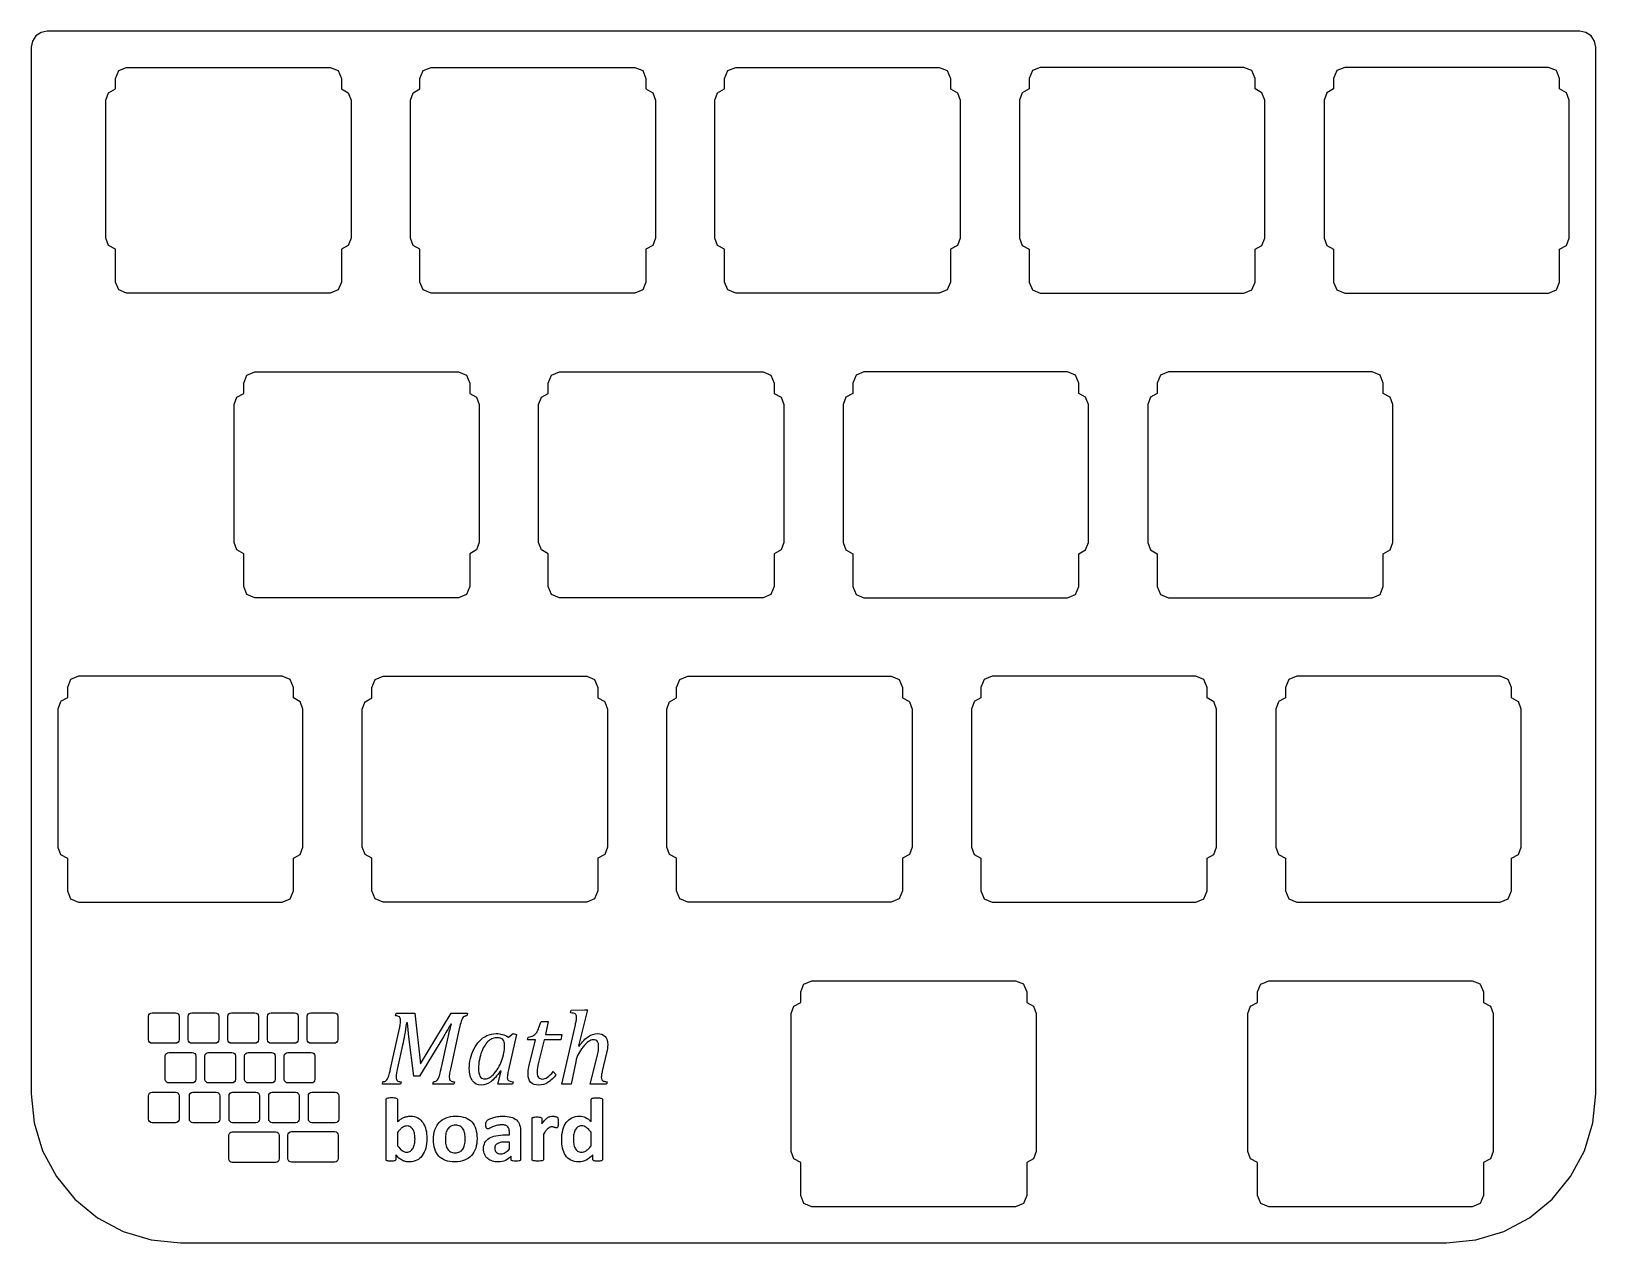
# Model space of a CAD drawing. Extents: x 0 to 97.3, y 221.6 to 297.
import ezdxf

# ---------------------------------------------------------------- set-up
doc = ezdxf.new("R2010")
doc.units = 0
doc.layers.get('0').update_dxf_attribs({"linetype": 'CONTINUOUS'})

msp = doc.modelspace()

# ---------------------------------------------------------------- linework, layer by layer
at = {"color": 7}
for points in [[(96.72024, 296.924089), (96.338674, 296.999925), (0.997284, 296.999925), (0.615628, 296.924089), (0.292101, 296.708009), (0.075915, 296.383888), (0, 296.002631), (0, 230.878316), (0.179853, 229.063449)], [(97.04405, 296.708009), (96.720348, 296.924089)], [(97.336177, 296.002631), (97.26013, 296.383888), (97.04405, 296.70697)], [(97.335549, 230.878316), (97.336079, 296.002631)], [(4.807787, 293.174887), (5.235782, 293.409668), (5.235782, 294.057908), (5.440248, 294.551361), (5.933897, 294.756014), (18.599527, 294.756014), (19.093188, 294.551361)], [(19.093084, 294.551361), (19.297529, 294.057908)], [(19.297633, 294.057908), (19.297633, 293.409668), (19.725638, 293.175927)], [(24.184268, 293.409668), (24.184268, 294.057908), (24.388817, 294.551361), (24.882477, 294.756014), (37.548106, 294.756014), (38.041766, 294.551361), (38.246005, 294.057908), (38.246005, 293.409668), (38.674008, 293.175927)], [(42.704842, 293.174887), (43.132848, 293.409668), (43.132848, 294.057908), (43.337397, 294.551361)], [(43.337294, 294.551361), (43.830744, 294.756014), (56.496374, 294.756014), (56.990139, 294.551361)], [(56.990034, 294.551361), (57.194586, 294.057908), (57.194586, 293.409668), (57.622589, 293.175927)], [(75.938614, 294.551361), (75.444954, 294.756014), (62.779324, 294.756014), (62.285874, 294.551361), (62.081428, 294.057908), (62.081428, 293.409668), (61.653422, 293.175927)], [(76.571169, 293.174887), (76.143166, 293.409668), (76.143166, 294.057908), (75.93872, 294.551361)], [(81.029905, 294.057908), (81.029905, 293.409668), (80.601899, 293.175927)], [(95.092262, 293.409668), (95.092262, 294.057908), (94.887715, 294.551361), (94.394053, 294.756014), (81.727905, 294.756014), (81.234454, 294.551361), (81.030008, 294.057908)], [(19.725534, 283.670471), (19.297633, 283.43673), (19.297633, 281.392279), (19.093084, 280.898826), (18.599527, 280.694173), (5.933897, 280.694173), (5.440258, 280.898826), (5.235782, 281.392279), (5.235782, 283.43673), (4.807787, 283.670471), (4.637406, 284.127564), (4.637406, 292.718834), (4.807787, 293.175927)], [(19.725534, 293.174887), (19.896009, 292.718834), (19.896009, 292.718834)], [(23.585788, 284.127564), (23.585788, 292.718834), (23.756263, 293.175927)], [(23.756367, 293.174887), (24.184371, 293.409668)], [(38.674008, 293.174887), (38.844485, 292.718834), (38.844485, 292.718834)], [(42.534368, 284.127564), (42.534368, 292.718834), (42.704842, 293.175927)], [(57.622589, 293.174887), (57.792962, 292.718834)], [(61.653422, 293.174887), (61.482948, 292.718834), (61.482948, 284.127564)], [(75.938614, 280.898826), (76.143166, 281.392279), (76.143166, 283.43673), (76.571169, 283.670471), (76.741542, 284.127564), (76.741542, 292.718834), (76.571066, 293.175927)], [(80.602002, 293.174887), (80.431529, 292.718834), (80.431529, 284.127564)], [(95.520164, 293.174887), (95.092159, 293.409668)], [(95.520164, 283.670471), (95.690432, 284.127564), (95.690432, 292.718834), (95.520268, 293.175927)], [(19.896009, 292.718834), (19.896009, 284.127564), (19.725638, 283.670471)], [(38.844485, 292.718834), (38.844485, 284.127564), (38.674008, 283.670471), (38.246109, 283.43673)], [(57.793065, 292.718834), (57.793065, 284.127564), (57.622589, 283.670471), (57.194586, 283.43673), (57.194586, 281.392279), (56.990139, 280.898826)], [(23.756367, 283.670471), (23.585892, 284.127564)], [(24.184268, 281.392279), (24.184268, 283.43673), (23.756263, 283.670471)], [(38.246005, 283.43673), (38.246005, 281.392279), (38.041766, 280.898826), (37.548106, 280.694173), (24.882477, 280.694173), (24.388817, 280.898826), (24.184371, 281.392279)], [(56.990034, 280.898826), (56.496374, 280.694173), (43.830744, 280.694173), (43.337294, 280.898826), (43.132848, 281.392279), (43.132848, 283.43673), (42.704842, 283.670471), (42.534368, 284.127564), (42.534368, 284.127564)], [(61.482948, 284.127564), (61.653422, 283.670471), (62.081428, 283.43673), (62.081428, 281.392279), (62.285977, 280.898826)], [(80.431529, 284.127564), (80.602002, 283.670471), (81.030008, 283.43673)], [(81.029905, 283.43673), (81.029905, 281.392279), (81.234454, 280.898826), (81.727905, 280.694173), (94.394053, 280.694173), (94.887715, 280.898826), (95.092159, 281.392279)], [(95.092262, 281.392279), (95.092262, 283.43673), (95.520268, 283.670471)], [(62.285874, 280.898826), (62.779324, 280.694173), (75.444954, 280.694173), (75.93872, 280.898826)], [(12.786137, 274.226308), (13.214141, 274.461088), (13.214141, 275.109328), (13.418586, 275.602781), (13.912247, 275.807434), (26.577876, 275.807434), (27.071538, 275.602781), (27.276084, 275.109328)], [(31.734614, 274.226308), (32.162617, 274.461088), (32.162617, 275.109328), (32.367166, 275.602781)], [(32.367061, 275.602781), (32.860723, 275.807434), (45.526353, 275.807434), (46.019806, 275.602781), (46.224352, 275.109328)], [(65.172829, 274.461088), (65.172829, 275.109328), (64.968386, 275.602781), (64.474933, 275.807434), (51.809303, 275.807434), (51.315641, 275.602781), (51.111197, 275.109328)], [(70.264118, 275.602781), (70.059672, 275.109328), (70.059672, 274.461088), (69.631668, 274.227347)], [(83.423513, 275.807434), (70.75788, 275.807434), (70.264221, 275.602781)], [(83.916863, 275.602781), (83.423407, 275.807434)], [(84.549415, 274.226308), (84.121409, 274.461088), (84.121409, 275.109328), (83.916963, 275.602781)], [(27.275984, 275.109328), (27.275984, 274.461088), (27.703987, 274.227347)], [(46.224252, 275.109328), (46.224252, 274.461088), (46.652257, 274.227347)], [(51.111094, 275.109328), (51.111094, 274.461088), (50.683088, 274.227347)], [(27.275984, 264.48815), (27.275984, 262.443697), (27.071538, 261.950246), (26.577876, 261.745591), (13.912247, 261.745591), (13.418586, 261.950246), (13.214141, 262.443697), (13.214141, 264.48815), (12.786137, 264.721891), (12.615765, 265.178982), (12.615765, 273.770254), (12.786137, 274.227347)], [(27.703987, 274.226308), (27.874254, 273.770254), (27.874254, 265.178982), (27.70409, 264.721891)], [(31.564344, 265.178982), (31.564344, 273.770254), (31.734508, 274.227347)], [(46.652361, 274.226308), (46.822731, 273.770254), (46.822731, 265.178982), (46.652257, 264.721891)], [(50.683191, 274.226308), (50.512715, 273.770254), (50.512715, 265.178982)], [(65.600938, 274.226308), (65.172932, 274.461088)], [(65.600938, 264.721891), (65.771311, 265.178982), (65.771311, 273.770254), (65.600838, 274.227347)], [(69.631668, 274.226308), (69.461192, 273.770254), (69.461192, 265.178982)], [(84.719891, 265.178982), (84.719891, 273.770254), (84.549415, 274.227347)], [(46.224252, 264.48815), (46.224252, 262.443697), (46.019806, 261.950246), (45.526353, 261.745591), (32.860723, 261.745591), (32.367061, 261.950246), (32.162617, 262.443697), (32.162617, 264.48815), (31.734614, 264.721891), (31.56445, 265.178982)], [(50.512715, 265.178982), (50.683191, 264.721891)], [(69.461192, 265.178982), (69.631668, 264.721891)], [(83.916863, 261.950246), (84.121409, 262.443697), (84.121409, 264.48815), (84.549415, 264.721891), (84.719788, 265.178982)], [(27.703987, 264.722931), (27.276084, 264.48815)], [(46.652361, 264.722931), (46.224352, 264.48815)], [(50.683191, 264.722931), (51.111197, 264.48815)], [(51.111094, 264.48815), (51.111094, 262.443697), (51.315641, 261.950246), (51.809303, 261.745591), (64.474933, 261.745591), (64.968386, 261.950246), (65.172932, 262.443697)], [(65.172829, 262.443697), (65.172829, 264.48815), (65.600838, 264.721891)], [(69.631668, 264.722931), (70.059672, 264.48815), (70.059672, 262.443697), (70.264221, 261.950246)], [(70.264118, 261.950246), (70.75778, 261.745591)], [(70.75788, 261.745591), (83.423513, 261.745591), (83.916963, 261.950246)], [(16.733653, 255.277729), (16.305752, 255.512507), (16.305752, 256.160749), (16.101307, 256.654202), (15.607646, 256.858852), (2.942016, 256.858852), (2.448366, 256.654202), (2.24389, 256.160749), (2.2439, 255.512507), (1.815906, 255.278766)], [(20.764485, 255.277729), (21.192594, 255.512507), (21.192594, 256.160749), (21.396832, 256.654202), (21.890492, 256.858852), (34.556122, 256.858852), (35.049781, 256.654202), (35.254333, 256.160749), (35.254333, 255.512507), (35.682339, 255.278766)], [(39.71317, 255.277729), (40.141173, 255.512507), (40.141173, 256.160749), (40.345413, 256.654202)], [(40.34531, 256.654202), (40.838969, 256.858852)], [(40.839072, 256.858852), (53.504699, 256.858852), (53.998364, 256.654202), (54.202913, 256.160749)], [(54.202808, 256.160749), (54.202808, 255.512507), (54.630813, 255.278766)], [(72.453179, 256.858852), (59.787549, 256.858852), (59.29389, 256.654202), (59.089444, 256.160749), (59.089444, 255.512507), (58.661438, 255.278766)], [(73.151385, 255.512507), (73.151385, 256.160749), (72.946944, 256.654202), (72.45328, 256.858852)], [(78.03792, 256.160749), (78.03792, 255.512507), (77.609915, 255.278766)], [(91.895419, 256.654202), (91.401757, 256.858852), (78.736129, 256.858852), (78.24247, 256.654202), (78.038024, 256.160749)], [(92.527868, 255.277729), (92.099965, 255.512507), (92.099965, 256.160749), (91.895524, 256.654202)], [(1.815906, 255.277729), (1.645535, 254.821675), (1.645525, 246.229365)], [(16.733653, 245.773311), (16.904128, 246.229365), (16.904128, 254.821675), (16.733757, 255.278766)], [(35.049781, 243.002706), (34.556122, 242.797011), (21.890492, 242.797011), (21.396832, 243.002706), (21.192594, 243.496157), (21.192594, 245.538533), (20.764485, 245.773311), (20.594114, 246.229365), (20.594114, 254.821675), (20.764485, 255.278766)], [(35.682233, 255.277729), (35.852707, 254.821675), (35.852707, 246.229365), (35.682233, 245.773311), (35.254333, 245.538533), (35.254333, 245.538533)], [(40.141173, 243.496157), (40.141173, 245.538533), (39.71317, 245.773311), (39.542694, 246.229365), (39.542694, 254.821675), (39.71317, 255.278766)], [(54.630813, 255.277729), (54.801081, 254.821675), (54.801081, 246.229365), (54.630917, 245.773311)], [(58.661438, 255.277729), (58.490964, 254.821675), (58.490964, 246.229365)], [(73.579391, 255.277729), (73.151494, 255.512507)], [(73.749555, 246.229365), (73.749555, 254.821675), (73.579391, 255.278766)], [(77.610018, 255.277729), (77.439854, 254.821675)], [(92.527868, 245.773311), (92.698135, 246.229365), (92.698135, 254.821675), (92.527971, 255.278766)], [(77.439751, 254.821675), (77.439751, 246.229365)], [(1.645525, 246.229365), (1.815906, 245.773311), (2.2439, 245.538533), (2.2439, 243.496157), (2.448366, 243.002706), (2.942006, 242.797011), (15.607646, 242.797011), (16.101307, 243.002706), (16.305752, 243.496157), (16.305752, 245.538533), (16.733757, 245.773311)], [(35.254333, 245.538533), (35.254333, 243.496157), (35.049887, 243.002706)], [(54.202808, 245.538533), (54.202808, 243.496157), (53.998364, 243.002706), (53.504699, 242.797011), (40.839072, 242.797011), (40.345413, 243.002706)], [(54.630813, 245.773311), (54.202913, 245.538533)], [(58.490964, 246.229365), (58.661438, 245.773311), (59.089444, 245.538533), (59.089444, 243.496157), (59.293993, 243.002706)], [(73.151385, 243.496157), (73.151385, 245.538533), (73.579391, 245.773311), (73.749661, 246.229365)], [(77.439751, 246.229365), (77.609915, 245.773311)], [(77.610018, 245.773311), (78.038024, 245.538533)], [(78.03792, 245.538533), (78.03792, 243.496157), (78.24247, 243.002706), (78.736129, 242.797011), (91.401757, 242.797011), (91.895419, 243.002706), (92.099965, 243.496157), (92.099965, 245.538533), (92.527971, 245.773311)], [(40.34531, 243.002706), (40.141072, 243.496157)], [(72.946944, 243.002706), (73.151494, 243.496157)], [(59.29389, 243.002706), (59.787549, 242.797011), (72.453179, 242.797011), (72.946838, 243.002706)], [(47.870095, 236.563927), (47.870095, 237.211129), (48.074334, 237.707699)], [(48.074231, 237.706662), (48.567996, 237.910275), (61.233624, 237.910275), (61.727283, 237.707699)], [(61.727283, 237.706662), (61.931832, 237.213206)], [(76.292758, 236.563927), (76.292758, 237.211129), (76.497308, 237.707699)], [(76.497205, 237.706662), (76.990864, 237.910275)], [(76.990967, 237.910275), (89.656494, 237.910275), (90.149947, 237.707699)], [(90.149947, 237.706662), (90.354496, 237.213206), (90.354496, 236.563927), (90.782499, 236.329149), (90.952872, 235.873095), (90.952872, 227.280788), (90.782399, 226.824731)], [(47.271615, 227.280788), (47.271615, 235.873095), (47.442091, 236.329149), (47.870095, 236.564967)], [(61.931729, 237.213206), (61.931729, 236.563927), (62.359735, 236.329149), (62.530211, 235.873095), (62.530211, 227.280788), (62.359735, 226.824731)], [(75.694276, 227.280788), (75.694276, 235.873095), (75.864753, 236.329149), (76.292758, 236.564967)], [(7.299998, 234.236991), (7.299998, 235.69399)], [(7.520791, 235.914782), (8.977788, 235.914782)], [(9.19858, 235.69399), (9.19858, 234.236991)], [(9.768156, 234.236991), (9.768156, 235.69399)], [(9.988947, 235.914782), (11.445947, 235.914782)], [(11.666738, 235.69399), (11.666738, 234.236991)], [(12.236312, 234.236991), (12.236312, 235.69399)], [(12.457105, 235.914782), (13.914103, 235.914782)], [(14.134896, 235.69399), (14.134896, 234.236991)], [(14.70447, 234.236991), (14.70447, 235.69399)], [(14.925264, 235.914782), (16.382261, 235.914782)], [(16.603054, 235.69399), (16.603054, 234.236991)], [(17.172627, 234.236991), (17.172627, 235.69399)], [(17.39342, 235.914782), (18.850417, 235.914782)], [(19.071211, 235.69399), (19.071211, 234.236991)], [(22.659654, 235.734956), (22.695355, 235.893986), (23.853992, 235.893986), (24.223977, 232.745866), (26.116096, 235.893986)], [(26.116096, 235.893986), (27.138422, 235.893986), (27.102724, 235.734956)], [(33.551499, 235.906967), (33.590443, 236.075731), (34.411554, 236.104941), (34.599789, 236.104941), (34.041568, 233.855825), (34.080512, 233.842834)], [(22.354579, 232.431054), (22.906312, 234.930075)], [(25.63901, 234.417291), (24.162316, 231.979932), (23.808558, 231.979932), (23.496991, 234.414045), (23.409364, 235.28708), (23.344455, 235.28708)], [(26.628879, 234.926831), (26.073903, 232.408337)], [(26.145307, 235.215682), (26.09987, 235.215682)], [(29.686128, 234.407555), (29.984713, 234.621756), (30.192424, 234.569826), (29.695862, 232.366144)], [(31.714553, 235.368217), (32.162432, 235.368217), (31.983928, 234.566583), (33.01275, 234.566583), (32.941349, 234.238788), (31.909284, 234.238788), (31.597719, 232.979543)], [(33.876048, 232.869196), (33.580707, 231.463902), (33.01924, 231.463902), (33.853328, 235.173489)], [(8.977788, 234.016199), (7.520791, 234.016199)], [(11.445947, 234.016199), (9.988947, 234.016199)], [(13.914103, 234.016199), (12.457105, 234.016199)], [(16.382261, 234.016199), (14.925264, 234.016199)], [(18.850417, 234.016199), (17.39342, 234.016199)], [(23.097798, 233.907749), (22.786231, 232.492718)], [(25.499455, 232.431054), (25.931103, 234.388081)], [(30.964849, 232.554384), (31.367288, 234.238788), (30.883712, 234.238788), (30.919412, 234.404306)], [(8.338689, 231.767797), (8.338689, 233.224793)], [(8.55948, 233.445588), (10.016479, 233.445588)], [(10.23727, 233.224793), (10.23727, 231.767797)], [(10.806845, 231.767797), (10.806845, 233.224793)], [(11.027638, 233.445588), (12.484635, 233.445588)], [(12.705429, 233.224793), (12.705429, 231.767797)], [(13.275003, 231.767797), (13.275003, 233.224793)], [(13.495796, 233.445588), (14.952793, 233.445588)], [(15.173584, 233.224793), (15.173584, 231.767797)], [(15.743161, 231.767797), (15.743161, 233.224793)], [(15.963954, 233.445588), (17.420952, 233.445588)], [(17.641745, 233.224793), (17.641745, 231.767797)], [(29.37129, 233.300845), (29.400527, 233.440402)], [(35.797372, 231.463902), (34.77829, 231.463902), (35.187222, 233.112608)], [(35.797372, 233.430658), (35.524753, 232.275265)], [(29.978202, 231.62293), (29.948992, 231.463902), (29.020783, 231.463902), (29.225251, 232.278517), (29.183058, 232.291508)], [(32.477244, 232.2558), (32.665484, 232.061072)], [(7.300094, 229.296095), (7.300094, 230.753094)], [(7.520887, 230.973886), (8.977885, 230.973886)], [(10.016479, 231.547002), (8.55948, 231.547002)], [(9.198678, 230.753094), (9.198678, 229.296095)], [(9.833971, 229.296095), (9.833971, 230.753094)], [(10.054765, 230.973886), (11.511762, 230.973886)], [(12.484635, 231.547002), (11.027638, 231.547002)], [(11.732555, 230.753094), (11.732555, 229.296095)], [(12.30213, 229.296095), (12.30213, 230.753094)], [(12.522921, 230.973886), (13.97992, 230.973886)], [(14.952793, 231.547002), (13.495796, 231.547002)], [(14.200711, 230.753094), (14.200711, 229.296095)], [(14.770286, 229.296095), (14.770286, 230.753094)], [(14.991079, 230.973886), (16.448076, 230.973886)], [(17.420952, 231.547002), (15.963954, 231.547002)], [(16.66887, 230.753094), (16.66887, 229.296095)], [(17.238444, 229.296095), (17.238444, 230.753094)], [(17.459235, 230.973886), (18.916234, 230.973886)], [(19.137026, 230.753094), (19.137026, 229.296095)], [(23.016658, 231.62293), (22.980959, 231.463902), (21.845039, 231.463902), (21.88074, 231.62293)], [(26.323808, 231.62293), (26.288109, 231.463902), (24.989912, 231.463902), (25.025616, 231.62293)], [(35.826603, 231.622922), (35.797372, 231.463902)], [(96.629446, 227.328571), (97.155622, 229.062409), (97.335655, 230.877276)], [(22.07172, 226.796505), (22.07172, 230.517242)], [(22.784758, 230.517242), (22.784758, 229.122319)], [(34.832577, 229.142136), (34.832577, 230.508764)], [(35.539959, 230.508764), (35.539962, 226.796516)], [(0.179852, 229.062409), (0.706003, 227.328571), (1.558272, 225.732901), (2.716513, 224.321109), (4.129128, 223.162793), (5.725494, 222.3099)], [(8.977885, 229.075302), (7.520887, 229.075302)], [(11.511762, 229.075302), (10.054765, 229.075302)], [(13.97992, 229.075302), (12.522921, 229.075302)], [(16.448076, 229.075302), (14.991079, 229.075302)], [(18.916234, 229.075302), (17.459235, 229.075302)], [(31.1571, 226.796524), (31.1571, 229.320399)], [(31.765454, 229.320399), (31.765454, 229.006328)], [(12.286173, 226.825736), (12.286173, 228.282735)], [(12.506966, 228.503525), (15.202414, 228.503525)], [(15.423206, 228.282735), (15.423206, 226.825736)], [(15.962129, 226.840341), (15.962129, 228.297338)], [(16.182922, 228.518132), (18.87837, 228.518132)], [(19.099162, 228.297338), (19.099162, 226.840341)], [(22.784758, 228.471545), (22.784758, 227.634025)], [(29.748059, 227.868879), (29.476433, 227.868879)], [(29.501883, 228.315933), (29.748046, 228.315933), (29.748046, 228.468724)], [(29.748059, 227.438815), (29.748059, 227.868879)], [(30.446924, 228.485687), (30.446935, 226.788025)], [(31.870144, 228.369704), (31.870144, 226.796524)], [(34.832588, 227.645333), (34.832601, 228.482871)], [(22.680065, 227.07096), (22.680065, 226.796505)], [(29.858396, 226.788025), (29.858396, 226.988918)], [(34.937273, 226.796516), (34.937273, 227.076627)], [(47.442091, 226.825771), (47.271615, 227.281822)], [(47.870095, 224.545499), (47.870095, 226.58995), (47.442091, 226.824731)], [(62.359735, 226.825771), (61.931832, 226.59099)], [(75.864753, 226.825771), (75.694276, 227.281822)], [(76.497205, 224.052046), (76.292758, 224.545499), (76.292758, 226.58995), (75.864753, 226.824731)], [(90.782499, 226.825771), (90.354496, 226.59099)], [(91.610253, 222.310938), (93.206341, 223.162793), (94.619174, 224.321109), (95.777487, 225.732901), (96.629551, 227.328571)], [(15.202414, 226.604944), (12.506966, 226.604944)], [(18.87837, 226.619546), (16.182922, 226.619546)], [(61.931729, 226.58995), (61.931729, 224.545499), (61.727283, 224.052046), (61.233624, 223.848431), (48.567996, 223.848431), (48.074334, 224.052046)], [(90.354496, 226.58995), (90.354496, 224.545499), (90.150259, 224.052046), (89.656597, 223.848431)], [(48.074231, 224.052046), (47.869991, 224.545499)], [(89.656494, 223.848431), (76.990967, 223.848431), (76.497308, 224.052046)], [(5.725494, 222.310938), (7.456931, 221.785282), (9.27479, 221.605561), (88.060618, 221.605561), (89.878704, 221.785282), (91.61015, 222.3099)]]:
    msp.add_lwpolyline(points, dxfattribs=at)
for points in [[(7.520791, 235.914782)], [(9.988947, 235.914782)], [(12.457105, 235.914782)], [(14.925264, 235.914782)], [(17.39342, 235.914782)], [(29.686107, 234.407565)], [(8.55948, 233.445588)], [(11.027638, 233.445588)], [(13.495796, 233.445588)], [(15.963954, 233.445588)], [(7.520887, 230.973886)], [(10.054765, 230.973886)], [(12.522921, 230.973886)], [(14.991079, 230.973886)], [(17.459235, 230.973886)], [(32.778429, 229.085558)], [(12.506966, 228.503525)], [(16.182922, 228.518132)], [(23.874098, 228.041467)], [(24.612589, 228.092384)], [(27.000653, 228.055625)], [(27.733485, 228.083917)]]:
    msp.add_lwpolyline(points, close=True, dxfattribs=at)
for points in [[(7.299998, 235.69399), (7.299998, 235.81631), (7.398471, 235.914782), (7.520791, 235.914782)], [(8.977788, 235.914782), (9.100107, 235.914782), (9.19858, 235.81631), (9.19858, 235.69399)], [(9.768156, 235.69399), (9.768156, 235.81631), (9.866629, 235.914782), (9.988947, 235.914782)], [(11.445947, 235.914782), (11.568265, 235.914782), (11.666738, 235.81631), (11.666738, 235.69399)], [(12.236312, 235.69399), (12.236312, 235.81631), (12.334787, 235.914782), (12.457105, 235.914782)], [(13.914103, 235.914782), (14.036422, 235.914782), (14.134896, 235.81631), (14.134896, 235.69399)], [(14.70447, 235.69399), (14.70447, 235.81631), (14.802945, 235.914782), (14.925264, 235.914782)], [(16.382261, 235.914782), (16.50458, 235.914782), (16.603054, 235.81631), (16.603054, 235.69399)], [(17.172627, 235.69399), (17.172627, 235.81631), (17.271101, 235.914782), (17.39342, 235.914782)], [(18.850417, 235.914782), (18.972736, 235.914782), (19.071211, 235.81631), (19.071211, 235.69399)], [(22.899821, 235.663555), (22.847892, 235.704666), (22.767837, 235.728466), (22.659654, 235.734956)], [(22.977713, 235.452598), (22.977713, 235.554291), (22.951749, 235.62461), (22.899821, 235.663555)], [(26.826859, 235.579172), (26.79873, 235.5359), (26.76952, 235.467745), (26.739229, 235.374707)], [(26.92422, 235.676538), (26.889602, 235.654901), (26.857148, 235.622445), (26.826859, 235.579172)], [(27.102724, 235.734956), (27.020504, 235.717652), (26.961003, 235.69818), (26.92422, 235.676538)], [(33.846838, 235.845305), (33.792746, 235.882086), (33.6943, 235.90264), (33.551499, 235.906967)], [(33.931221, 235.653821), (33.931221, 235.744693), (33.903093, 235.808521), (33.846838, 235.845305)], [(33.924739, 235.543472), (33.92906, 235.584582), (33.931221, 235.621366), (33.931221, 235.653821)], [(22.906312, 234.930075), (22.927948, 235.023113), (22.945258, 235.111823), (22.958239, 235.196206)], [(22.958239, 235.196206), (22.971221, 235.28059), (22.977713, 235.366054), (22.977713, 235.452598)], [(23.344455, 235.28708), (23.262235, 234.744003), (23.180016, 234.284226), (23.097798, 233.907749)], [(25.911634, 234.878148), (25.85105, 234.772129), (25.760175, 234.618511), (25.63901, 234.417291)], [(26.09987, 235.215682), (26.037123, 235.098844), (25.974378, 234.986332), (25.911634, 234.878148)], [(25.931103, 234.388081), (25.987359, 234.645556), (26.05876, 234.921423), (26.145307, 235.215682)], [(26.739229, 235.374707), (26.7111, 235.283833), (26.674317, 235.134541), (26.628879, 234.926831)], [(28.348967, 234.495193), (28.526388, 234.579575), (28.718953, 234.621767), (28.926663, 234.621767)], [(28.926663, 234.621767), (29.06081, 234.621767), (29.188467, 234.60554), (29.309632, 234.573086)], [(31.221243, 234.485448), (31.29697, 234.526555), (31.359716, 234.579564), (31.409481, 234.644473)], [(31.409481, 234.644473), (31.46141, 234.711547), (31.509009, 234.798094), (31.552279, 234.904114)], [(31.552279, 234.904114), (31.595556, 235.010131), (31.649647, 235.164832), (31.714553, 235.368217)], [(33.853328, 235.173489), (33.877128, 235.281672), (33.893356, 235.359563), (33.902011, 235.407164)], [(33.902011, 235.407164), (33.912842, 235.456926), (33.920417, 235.502362), (33.924739, 235.543472)], [(34.661453, 234.43351), (34.845364, 234.556838), (35.032521, 234.618502), (35.222922, 234.618502)], [(35.222922, 234.618502), (35.432798, 234.618502), (35.591827, 234.560083), (35.700008, 234.443247)], [(7.520791, 234.016199), (7.398471, 234.016199), (7.299998, 234.114674), (7.299998, 234.236991)], [(9.19858, 234.236991), (9.19858, 234.114674), (9.100107, 234.016199), (8.977788, 234.016199)], [(9.988947, 234.016199), (9.866629, 234.016199), (9.768156, 234.114674), (9.768156, 234.236991)], [(11.666738, 234.236991), (11.666738, 234.114674), (11.568265, 234.016199), (11.445947, 234.016199)], [(12.457105, 234.016199), (12.334787, 234.016199), (12.236312, 234.114674), (12.236312, 234.236991)], [(14.134896, 234.236991), (14.134896, 234.114674), (14.036422, 234.016199), (13.914103, 234.016199)], [(14.925264, 234.016199), (14.802945, 234.016199), (14.70447, 234.114674), (14.70447, 234.236991)], [(16.603054, 234.236991), (16.603054, 234.114674), (16.50458, 234.016199), (16.382261, 234.016199)], [(17.39342, 234.016199), (17.271101, 234.016199), (17.172627, 234.114674), (17.172627, 234.236991)], [(19.071211, 234.236991), (19.071211, 234.114674), (18.972736, 234.016199), (18.850417, 234.016199)], [(27.3234, 233.063935), (27.370998, 233.273809), (27.442399, 233.471783), (27.537601, 233.657855)], [(27.537601, 233.657855), (27.634962, 233.846094), (27.750718, 234.011615), (27.884867, 234.154417)], [(27.884867, 234.154417), (28.019012, 234.297218), (28.173712, 234.41081), (28.348967, 234.495193)], [(28.232127, 233.907749), (28.1564, 233.797404), (28.087163, 233.663257), (28.024418, 233.50531)], [(28.475541, 234.17388), (28.391155, 234.106806), (28.310017, 234.018096), (28.232127, 233.907749)], [(28.72544, 234.319927), (28.643221, 234.291799), (28.559922, 234.243116), (28.475541, 234.17388)], [(28.985078, 234.365364), (28.894204, 234.365364), (28.807658, 234.350219), (28.72544, 234.319927)], [(29.342083, 234.248524), (29.270682, 234.326418), (29.151681, 234.365364), (28.985078, 234.365364)], [(29.309632, 234.573086), (29.430797, 234.542793), (29.556288, 234.487619), (29.686107, 234.407565)], [(29.449183, 233.881785), (29.449183, 234.050551), (29.413483, 234.172797), (29.342083, 234.248524)], [(29.400527, 233.440402), (29.419998, 233.529112), (29.43298, 233.60592), (29.439473, 233.670828)], [(29.439473, 233.670828), (29.445947, 233.735739), (29.449183, 233.806058), (29.449183, 233.881785)], [(30.919412, 234.404306), (31.047068, 234.419457), (31.147678, 234.446505), (31.221243, 234.485448)], [(34.32717, 233.790912), (34.208169, 233.64162), (34.112969, 233.497737), (34.041568, 233.359263)], [(34.080512, 233.842834), (34.283896, 234.113291), (34.477542, 234.310183), (34.661453, 234.43351)], [(34.664699, 234.128443), (34.55868, 234.054877), (34.446171, 233.942366), (34.32717, 233.790912)], [(34.960037, 234.238788), (34.871328, 234.238788), (34.772882, 234.202006), (34.664699, 234.128443)], [(35.222922, 234.13818), (35.170993, 234.205252), (35.083365, 234.238788), (34.960037, 234.238788)], [(35.300815, 233.807139), (35.300815, 233.962923), (35.274851, 234.073271), (35.222922, 234.13818)], [(35.265112, 233.472856), (35.288914, 233.596184), (35.300815, 233.707611), (35.300815, 233.807139)], [(35.700008, 234.443247), (35.808191, 234.328573), (35.862282, 234.157644), (35.862282, 233.930461)], [(35.862282, 233.930461), (35.862282, 233.791987), (35.840645, 233.625386), (35.797372, 233.430658)], [(8.338689, 233.224793), (8.338689, 233.347113), (8.437161, 233.445588), (8.55948, 233.445588)], [(10.016479, 233.445588), (10.138798, 233.445588), (10.23727, 233.347113), (10.23727, 233.224793)], [(10.806845, 233.224793), (10.806845, 233.347113), (10.905319, 233.445588), (11.027638, 233.445588)], [(12.484635, 233.445588), (12.606956, 233.445588), (12.705429, 233.347113), (12.705429, 233.224793)], [(13.275003, 233.224793), (13.275003, 233.347113), (13.373476, 233.445588), (13.495796, 233.445588)], [(14.952793, 233.445588), (15.075112, 233.445588), (15.173584, 233.347113), (15.173584, 233.224793)], [(15.743161, 233.224793), (15.743161, 233.347113), (15.841634, 233.445588), (15.963954, 233.445588)], [(17.420952, 233.445588), (17.54327, 233.445588), (17.641745, 233.347113), (17.641745, 233.224793)], [(27.251994, 232.440802), (27.251994, 232.648512), (27.275796, 232.856223), (27.3234, 233.063935)], [(27.878368, 232.995768), (27.84375, 232.816186), (27.826441, 232.640931), (27.826441, 232.470001)], [(28.024418, 233.50531), (27.96167, 233.347363), (27.912987, 233.177515), (27.878368, 232.995768)], [(28.981831, 232.369391), (29.083525, 232.514356), (29.163581, 232.657157), (29.221999, 232.797796)], [(29.221999, 232.797796), (29.282581, 232.940595), (29.332345, 233.108278), (29.37129, 233.300845)], [(31.597719, 232.979543), (31.511173, 232.62903), (31.467901, 232.367228), (31.467901, 232.194136)], [(34.041568, 233.359263), (33.97233, 233.222953), (33.917157, 233.059597), (33.876048, 232.869196)], [(35.187222, 233.112608), (35.217513, 233.231608), (35.243477, 233.351691), (35.265112, 233.472856)], [(8.55948, 231.547002), (8.437161, 231.547002), (8.338689, 231.645477), (8.338689, 231.767797)], [(10.23727, 231.767797), (10.23727, 231.645477), (10.138798, 231.547002), (10.016479, 231.547002)], [(11.027638, 231.547002), (10.905319, 231.547002), (10.806845, 231.645477), (10.806845, 231.767797)], [(12.705429, 231.767797), (12.705429, 231.645477), (12.606956, 231.547002), (12.484635, 231.547002)], [(13.495796, 231.547002), (13.373476, 231.547002), (13.275003, 231.645477), (13.275003, 231.767797)], [(15.173584, 231.767797), (15.173584, 231.645477), (15.075112, 231.547002), (14.952793, 231.547002)], [(15.963954, 231.547002), (15.841634, 231.547002), (15.743161, 231.645477), (15.743161, 231.767797)], [(17.641745, 231.767797), (17.641745, 231.645477), (17.54327, 231.547002), (17.420952, 231.547002)], [(21.88074, 231.62293), (21.962958, 231.635912), (22.024622, 231.656466), (22.06573, 231.684593)], [(22.06573, 231.684593), (22.106841, 231.714885), (22.14146, 231.755994), (22.169587, 231.807921)], [(22.169587, 231.807921), (22.197714, 231.85985), (22.223678, 231.922596), (22.247478, 231.996159)], [(22.247478, 231.996159), (22.271278, 232.071888), (22.306978, 232.216853), (22.354579, 232.431054)], [(22.714831, 232.125979), (22.704011, 232.045923), (22.698601, 231.971277), (22.698601, 231.902041)], [(22.698601, 231.902041), (22.698601, 231.804676), (22.722401, 231.735439), (22.769999, 231.69433)], [(22.786231, 232.492718), (22.749449, 232.328281), (22.725649, 232.206035), (22.714831, 232.125979)], [(22.769999, 231.69433), (22.819764, 231.655385), (22.901984, 231.631585), (23.016658, 231.62293)], [(25.025616, 231.62293), (25.107835, 231.635912), (25.169498, 231.656466), (25.210606, 231.684593)], [(25.210606, 231.684593), (25.251717, 231.714885), (25.286336, 231.755994), (25.314462, 231.807921)], [(25.314462, 231.807921), (25.342589, 231.85985), (25.368553, 231.922596), (25.392354, 231.996159)], [(25.392354, 231.996159), (25.416153, 232.071888), (25.451853, 232.216853), (25.499455, 232.431054)], [(26.018731, 232.103259), (26.010077, 232.029696), (26.00575, 231.962624), (26.00575, 231.902041)], [(26.00575, 231.902041), (26.00575, 231.804676), (26.029551, 231.735439), (26.077151, 231.69433)], [(26.073903, 232.408337), (26.045777, 232.280681), (26.027386, 232.178988), (26.018731, 232.103259)], [(26.077151, 231.69433), (26.126916, 231.655385), (26.209135, 231.631585), (26.323808, 231.62293)], [(27.446725, 231.684604), (27.316904, 231.864189), (27.251994, 232.116255), (27.251994, 232.440802)], [(28.001701, 231.415229), (27.7637, 231.415229), (27.578708, 231.505021), (27.446725, 231.684604)], [(27.826441, 232.470001), (27.826441, 232.24498), (27.856733, 232.076215), (27.917315, 231.963705)], [(27.917315, 231.963705), (27.98006, 231.85336), (28.083915, 231.798187), (28.22888, 231.798187)], [(28.22888, 231.798187), (28.295954, 231.798187), (28.36519, 231.813332), (28.436589, 231.843621)], [(28.436589, 231.843621), (28.510157, 231.873912), (28.591295, 231.929086), (28.680003, 232.009142)], [(29.183058, 232.291508), (28.975347, 231.988599), (28.778456, 231.766825), (28.592383, 231.626187)], [(28.680003, 232.009142), (28.768712, 232.09136), (28.869322, 232.211443), (28.981831, 232.369391)], [(29.634199, 232.064315), (29.623368, 231.995079), (29.617953, 231.937742), (29.617953, 231.892305)], [(29.617953, 231.892305), (29.617953, 231.803593), (29.642835, 231.738683), (29.692597, 231.697574)], [(29.695862, 232.366144), (29.665573, 232.236325), (29.645018, 232.135716), (29.634199, 232.064315)], [(29.692597, 231.697574), (29.742362, 231.658627), (29.837563, 231.633746), (29.978202, 231.62293)], [(30.906431, 232.096772), (30.906431, 232.233082), (30.925904, 232.385619), (30.964849, 232.554384)], [(31.075193, 231.587229), (30.962685, 231.704068), (30.906431, 231.873915), (30.906431, 232.096772)], [(31.467901, 232.194136), (31.467901, 232.062151), (31.496027, 231.961541), (31.552279, 231.892305)], [(31.552279, 231.892305), (31.610699, 231.825233), (31.695082, 231.791697), (31.805427, 231.791697)], [(31.805427, 231.791697), (31.904956, 231.791697), (32.008812, 231.82956), (32.116995, 231.905288)], [(32.116995, 231.905288), (32.227342, 231.983177), (32.347425, 232.100015), (32.477244, 232.2558)], [(32.665484, 232.061072), (32.488063, 231.846869), (32.312807, 231.684593), (32.139715, 231.574246)], [(35.479319, 232.051327), (35.470676, 231.995071), (35.466354, 231.946389), (35.466354, 231.90528)], [(35.466354, 231.90528), (35.466354, 231.838204), (35.477172, 231.786276), (35.498808, 231.749496)], [(35.524753, 232.275265), (35.503116, 232.182227), (35.487971, 232.107581), (35.479319, 232.051327)], [(35.498808, 231.749496), (35.522608, 231.712713), (35.557227, 231.684586), (35.602665, 231.665112)], [(35.602665, 231.665112), (35.650265, 231.647808), (35.724911, 231.633745), (35.826603, 231.622922)], [(7.300094, 230.753094), (7.300094, 230.875413), (7.398567, 230.973886), (7.520887, 230.973886)], [(8.977885, 230.973886), (9.100203, 230.973886), (9.198678, 230.875413), (9.198678, 230.753094)], [(9.833971, 230.753094), (9.833971, 230.875413), (9.932444, 230.973886), (10.054765, 230.973886)], [(11.511762, 230.973886), (11.634081, 230.973886), (11.732555, 230.875413), (11.732555, 230.753094)], [(12.30213, 230.753094), (12.30213, 230.875413), (12.400602, 230.973886), (12.522921, 230.973886)], [(13.97992, 230.973886), (14.102239, 230.973886), (14.200711, 230.875413), (14.200711, 230.753094)], [(14.770286, 230.753094), (14.770286, 230.875413), (14.86876, 230.973886), (14.991079, 230.973886)], [(16.448076, 230.973886), (16.570397, 230.973886), (16.66887, 230.875413), (16.66887, 230.753094)], [(17.238444, 230.753094), (17.238444, 230.875413), (17.336917, 230.973886), (17.459235, 230.973886)], [(18.916234, 230.973886), (19.038553, 230.973886), (19.137026, 230.875413), (19.137026, 230.753094)], [(28.592383, 231.626187), (28.406307, 231.485548), (28.209413, 231.415229), (28.001701, 231.415229)], [(31.587982, 231.411972), (31.358634, 231.411972), (31.187704, 231.470391), (31.075193, 231.587229)], [(32.139715, 231.574246), (31.966623, 231.466064), (31.782712, 231.411972), (31.587982, 231.411972)], [(22.07172, 230.517242), (22.07172, 230.536106), (22.077381, 230.553084), (22.088704, 230.568174)], [(22.088704, 230.568174), (22.100026, 230.583273), (22.11889, 230.595533), (22.145294, 230.604956)], [(22.145294, 230.604956), (22.173587, 230.61628), (22.21037, 230.624765), (22.255642, 230.630409)], [(22.255642, 230.630409), (22.300915, 230.636071), (22.358447, 230.638902), (22.428239, 230.638902)], [(22.428239, 230.638902), (22.498033, 230.638902), (22.555565, 230.636071), (22.600836, 230.630409)], [(22.600836, 230.630409), (22.646107, 230.624747), (22.681947, 230.616263), (22.708356, 230.604956)], [(22.708356, 230.604956), (22.736651, 230.595519), (22.756457, 230.583259), (22.767774, 230.568174)], [(22.767774, 230.568174), (22.779097, 230.553075), (22.784758, 230.536097), (22.784758, 230.517242)], [(34.832577, 230.508764), (34.832577, 230.527627), (34.837295, 230.544604), (34.846732, 230.559694)], [(34.846732, 230.559694), (34.858056, 230.574793), (34.876919, 230.587054), (34.903321, 230.596476)], [(34.903321, 230.596476), (34.931618, 230.6078), (34.968401, 230.616285), (35.013671, 230.621929)], [(35.013671, 230.621929), (35.058943, 230.627591), (35.116475, 230.630422), (35.186267, 230.630422)], [(35.186267, 230.630422), (35.25606, 230.630422), (35.313594, 230.627591), (35.358868, 230.621929)], [(35.358868, 230.621929), (35.404138, 230.616267), (35.439976, 230.607783), (35.466384, 230.596476)], [(35.466384, 230.596476), (35.492791, 230.587039), (35.511654, 230.574779), (35.522973, 230.559694)], [(35.522973, 230.559694), (35.534297, 230.544595), (35.539959, 230.527618), (35.539959, 230.508764)], [(7.520887, 229.075302), (7.398567, 229.075302), (7.300094, 229.173775), (7.300094, 229.296095)], [(9.198678, 229.296095), (9.198678, 229.173775), (9.100203, 229.075302), (8.977885, 229.075302)], [(10.054765, 229.075302), (9.932444, 229.075302), (9.833971, 229.173775), (9.833971, 229.296095)], [(11.732555, 229.296095), (11.732555, 229.173775), (11.634081, 229.075302), (11.511762, 229.075302)], [(12.522921, 229.075302), (12.400602, 229.075302), (12.30213, 229.173775), (12.30213, 229.296095)], [(14.200711, 229.296095), (14.200711, 229.173775), (14.102239, 229.075302), (13.97992, 229.075302)], [(14.991079, 229.075302), (14.86876, 229.075302), (14.770286, 229.173775), (14.770286, 229.296095)], [(16.66887, 229.296095), (16.66887, 229.173775), (16.570397, 229.075302), (16.448076, 229.075302)], [(17.459235, 229.075302), (17.336917, 229.075302), (17.238444, 229.173775), (17.238444, 229.296095)], [(19.137026, 229.296095), (19.137026, 229.173775), (19.038553, 229.075302), (18.916234, 229.075302)], [(22.784758, 229.122319), (22.848893, 229.186454), (22.913027, 229.241157), (22.977162, 229.286429)], [(23.093168, 228.785616), (23.04601, 228.753548), (22.996965, 228.712049), (22.946034, 228.661118)], [(22.977162, 229.286429), (23.041296, 229.331699), (23.10543, 229.368482), (23.169563, 229.396776)], [(23.234641, 228.853521), (23.18937, 228.840327), (23.142212, 228.817692), (23.093168, 228.785616)], [(23.169563, 229.396776), (23.233698, 229.426958), (23.29972, 229.448651), (23.367629, 229.461856)], [(23.373284, 228.873338), (23.326127, 228.873338), (23.279912, 228.866732), (23.234641, 228.853521)], [(23.367629, 229.461856), (23.435536, 229.47505), (23.507214, 229.481647), (23.582666, 229.481647)], [(23.610959, 228.802602), (23.548711, 228.849759), (23.469486, 228.873338), (23.373284, 228.873338)], [(23.582666, 229.481647), (23.769411, 229.481647), (23.927862, 229.443922), (24.058018, 229.368471)], [(23.766581, 228.618687), (23.726967, 228.696023), (23.675093, 228.757328), (23.610959, 228.802602)], [(24.058018, 229.368471), (24.188172, 229.294905), (24.293805, 229.19493), (24.374916, 229.068548)], [(24.374916, 229.068548), (24.457914, 228.942165), (24.518275, 228.79409), (24.556, 228.624323)], [(25.1134, 228.621516), (25.171876, 228.800714), (25.258647, 228.953505), (25.373713, 229.079888)], [(25.373713, 229.079888), (25.488777, 229.208156), (25.632136, 229.307188), (25.803791, 229.376983)], [(25.803791, 229.376983), (25.97733, 229.446775), (26.180108, 229.481671), (26.412125, 229.481671)], [(26.109372, 228.859191), (26.030147, 228.821465), (25.965069, 228.764876), (25.914139, 228.689424)], [(26.386658, 228.918606), (26.281026, 228.918606), (26.188597, 228.898801), (26.109372, 228.859191)], [(26.680923, 228.853529), (26.603583, 228.896913), (26.505495, 228.918606), (26.386658, 228.918606)], [(26.412125, 229.481671), (26.638481, 229.481671), (26.834657, 229.450547), (27.000653, 229.388299)], [(26.870497, 228.672445), (26.823341, 228.749783), (26.76015, 228.810144), (26.680923, 228.853529)], [(27.000653, 229.388299), (27.166649, 229.327937), (27.303407, 229.238338), (27.410927, 229.119501)], [(27.410927, 229.119501), (27.520332, 229.000664), (27.601443, 228.854475), (27.654261, 228.680933)], [(28.279551, 228.972356), (28.279551, 229.030829), (28.284269, 229.077043), (28.293706, 229.111)], [(28.288044, 228.853518), (28.282382, 228.889357), (28.279551, 228.928969), (28.279551, 228.972356)], [(28.310692, 228.762975), (28.301255, 228.787495), (28.293706, 228.817676), (28.288044, 228.853518)], [(28.293706, 229.111), (28.303143, 229.144951), (28.321062, 229.175131), (28.347464, 229.20154)], [(28.350303, 228.706383), (28.335222, 228.719595), (28.322018, 228.738459), (28.310692, 228.762975)], [(28.347464, 229.20154), (28.373873, 229.229833), (28.420088, 229.260014), (28.486108, 229.292083)], [(28.486108, 229.292083), (28.552129, 229.326038), (28.629467, 229.357162), (28.718124, 229.385455)], [(28.703987, 228.813918), (28.632308, 228.78185), (28.571946, 228.752613), (28.522901, 228.726206)], [(28.95015, 228.90163), (28.857721, 228.875223), (28.775666, 228.845985), (28.703987, 228.813918)], [(28.718124, 229.385455), (28.806781, 229.413749), (28.902982, 229.436385), (29.006729, 229.453363)], [(29.269881, 228.941246), (29.151042, 228.941246), (29.044465, 228.928041), (28.95015, 228.90163)], [(29.006729, 229.453363), (29.112361, 229.472226), (29.220823, 229.481657), (29.332116, 229.481657)], [(29.496234, 228.912949), (29.435874, 228.931814), (29.360423, 228.941246), (29.269881, 228.941246)], [(29.332116, 229.481657), (29.530179, 229.481657), (29.699004, 229.461852), (29.838589, 229.42224)], [(29.643369, 228.825234), (29.607529, 228.864848), (29.558484, 228.894086), (29.496234, 228.912949)], [(29.722593, 228.675274), (29.707512, 228.735636), (29.681104, 228.785623), (29.643369, 228.825234)], [(29.838589, 229.42224), (29.980064, 229.384512), (30.096072, 229.325092), (30.186614, 229.24398)], [(30.186614, 229.24398), (30.277156, 229.164756), (30.343177, 229.061954), (30.384676, 228.935573)], [(30.384676, 228.935573), (30.426175, 228.809189), (30.446924, 228.659227), (30.446924, 228.485687)], [(31.1571, 229.320399), (31.1571, 229.339262), (31.161819, 229.355296), (31.171255, 229.3685)], [(31.171255, 229.3685), (31.180692, 229.383599), (31.19767, 229.39586), (31.222188, 229.405283)], [(31.222188, 229.405283), (31.246709, 229.41472), (31.277834, 229.421325), (31.315562, 229.4251)], [(31.315562, 229.4251), (31.355175, 229.430762), (31.404219, 229.433593), (31.462694, 229.433593)], [(31.462694, 229.433593), (31.523054, 229.433593), (31.573042, 229.430762), (31.612657, 229.4251)], [(31.612657, 229.4251), (31.652265, 229.421325), (31.682445, 229.41472), (31.703197, 229.405283)], [(31.703197, 229.405283), (31.725832, 229.395846), (31.741865, 229.383585), (31.751299, 229.3685)], [(31.751299, 229.3685), (31.760735, 229.355306), (31.765454, 229.339273), (31.765454, 229.320399)], [(31.765454, 229.006328), (31.831476, 229.100645), (31.893725, 229.177984), (31.952199, 229.238344)], [(31.952199, 229.238344), (32.010676, 229.300593), (32.066322, 229.349638), (32.119138, 229.385479)], [(32.119138, 229.385479), (32.171954, 229.421317), (32.22477, 229.445839), (32.277586, 229.459043)], [(32.274755, 228.788465), (32.235144, 228.773366), (32.193646, 228.748844), (32.150261, 228.714898)], [(32.393596, 228.813918), (32.35398, 228.813918), (32.314367, 228.805434), (32.274755, 228.788465)], [(32.277586, 229.459043), (32.330403, 229.474142), (32.38322, 229.481692), (32.436037, 229.481692)], [(32.486967, 228.802594), (32.458672, 228.810143), (32.427549, 228.813918), (32.393596, 228.813918)], [(32.436037, 229.481692), (32.460559, 229.481692), (32.486967, 229.479804), (32.515262, 229.47603)], [(32.56336, 228.782777), (32.540726, 228.790326), (32.515262, 228.796932), (32.486967, 228.802594)], [(32.515262, 229.47603), (32.543556, 229.474142), (32.572793, 229.469424), (32.602974, 229.461874)], [(32.62844, 228.760155), (32.609575, 228.767704), (32.587882, 228.775245), (32.56336, 228.782777)], [(32.602974, 229.461874), (32.633155, 229.456212), (32.659564, 229.448663), (32.682198, 229.439226)], [(32.679369, 228.751662), (32.66427, 228.751662), (32.647294, 228.754493), (32.62844, 228.760155)], [(32.72464, 228.765817), (32.713315, 228.75638), (32.698225, 228.751662), (32.679369, 228.751662)], [(32.682198, 229.439226), (32.704835, 229.431677), (32.72087, 229.423192), (32.730302, 229.413773)], [(32.755762, 228.816746), (32.748213, 228.792225), (32.737839, 228.775248), (32.72464, 228.765817)], [(32.730302, 229.413773), (32.741626, 229.404336), (32.749175, 229.393961), (32.75295, 229.382648)], [(32.75295, 229.382648), (32.758612, 229.371323), (32.76333, 229.355291), (32.767105, 229.334549)], [(32.772749, 228.918606), (32.768992, 228.875221), (32.76333, 228.841268), (32.755762, 228.816746)], [(32.767105, 229.334549), (32.770862, 229.315686), (32.773693, 229.286448), (32.775598, 229.246834)], [(32.778411, 229.085544), (32.778411, 229.017638), (32.776523, 228.961992), (32.772749, 228.918606)], [(32.775598, 229.246834), (32.777486, 229.207223), (32.778429, 229.153464), (32.778429, 229.085558)], [(33.072654, 228.630004), (33.121699, 228.809202), (33.192436, 228.961993), (33.284865, 229.088375)], [(33.284865, 229.088375), (33.377293, 229.214758), (33.492358, 229.311903), (33.630059, 229.379811)], [(33.630059, 229.379811), (33.767759, 229.447717), (33.926209, 229.481671), (34.10541, 229.481671)], [(34.006397, 228.808259), (33.940378, 228.762988), (33.886619, 228.701684), (33.845118, 228.624344)], [(34.246901, 228.878998), (34.154471, 228.878998), (34.074303, 228.855418), (34.006397, 228.808259)], [(34.10541, 229.481671), (34.246882, 229.481671), (34.37515, 229.452433), (34.490214, 229.393959)], [(34.538334, 228.777138), (34.445906, 228.845044), (34.348762, 228.878998), (34.246901, 228.878998)], [(34.490214, 229.393959), (34.605278, 229.337368), (34.719399, 229.253427), (34.832577, 229.142136)], [(34.832601, 228.482871), (34.730738, 228.61114), (34.632649, 228.709229), (34.538334, 228.777138)], [(12.286173, 228.282735), (12.286173, 228.405052), (12.384648, 228.503525), (12.506966, 228.503525)], [(15.202414, 228.503525), (15.324733, 228.503525), (15.423206, 228.405052), (15.423206, 228.282735)], [(15.962129, 228.297338), (15.962129, 228.419657), (16.060604, 228.518132), (16.182922, 228.518132)], [(18.87837, 228.518132), (19.000689, 228.518132), (19.099162, 228.419657), (19.099162, 228.297338)], [(22.946034, 228.661118), (22.895105, 228.610186), (22.841346, 228.546995), (22.784758, 228.471545)], [(23.848634, 228.352715), (23.833535, 228.452689), (23.806184, 228.541346), (23.766581, 228.618687)], [(23.845805, 227.75286), (23.864667, 227.849062), (23.874098, 227.945265), (23.874098, 228.041467)], [(23.874097, 228.041475), (23.874097, 228.148996), (23.86561, 228.252743), (23.848634, 228.352715)], [(24.612586, 228.092405), (24.612586, 227.867934), (24.588063, 227.666099), (24.539019, 227.486901)], [(24.556, 228.624323), (24.593726, 228.456441), (24.612589, 228.279128), (24.612589, 228.092384)], [(25.028516, 228.032987), (25.028516, 228.248026), (25.056811, 228.444203), (25.1134, 228.621516)], [(25.107743, 227.438802), (25.054925, 227.612342), (25.028516, 227.810404), (25.028516, 228.032987)], [(25.798129, 228.420623), (25.773608, 228.316876), (25.761348, 228.19804), (25.761348, 228.064113)], [(25.761348, 228.064113), (25.761348, 227.939616), (25.771722, 227.82455), (25.792472, 227.718916)], [(25.914139, 228.689424), (25.863207, 228.615857), (25.824537, 228.526257), (25.798129, 228.420623)], [(26.969528, 228.397988), (26.950666, 228.50362), (26.917656, 228.595106), (26.870497, 228.672445)], [(26.963871, 227.696281), (26.988392, 227.801915), (27.000653, 227.921696), (27.000653, 228.055625)], [(27.000653, 228.055625), (27.000653, 228.180118), (26.990278, 228.294239), (26.969528, 228.397988)], [(27.733485, 228.083917), (27.733485, 227.868878), (27.705191, 227.672702), (27.648602, 227.495388)], [(27.654261, 228.680933), (27.707077, 228.507393), (27.733485, 228.308388), (27.733485, 228.083917)], [(28.140917, 227.455778), (28.140917, 227.602909), (28.169212, 227.730234), (28.225801, 227.837754)], [(28.225801, 227.837754), (28.284274, 227.947159), (28.3701, 228.036759), (28.48328, 228.106555)], [(28.406892, 228.686593), (28.386143, 228.686593), (28.36728, 228.69319), (28.350303, 228.706383)], [(28.522901, 228.726206), (28.475744, 228.699797), (28.437074, 228.686593), (28.406892, 228.686593)], [(28.48328, 228.106555), (28.598342, 228.178234), (28.740758, 228.23105), (28.910529, 228.265003)], [(28.984107, 227.767031), (28.933175, 227.733078), (28.895448, 227.691579), (28.870926, 227.642534)], [(28.910529, 228.265003), (29.080294, 228.298956), (29.277412, 228.315933), (29.501883, 228.315933)], [(29.182166, 227.843427), (29.101057, 227.826458), (29.035037, 227.800993), (28.984107, 227.767031)], [(29.476433, 227.868879), (29.361367, 227.868879), (29.263278, 227.860395), (29.182166, 227.843427)], [(29.748046, 228.468724), (29.748046, 228.547947), (29.739562, 228.616797), (29.722593, 228.675274)], [(32.017274, 228.579082), (31.972005, 228.522493), (31.922962, 228.4527), (31.870144, 228.369704)], [(32.150261, 228.714898), (32.108762, 228.680943), (32.064433, 228.635671), (32.017274, 228.579082)], [(33.001917, 228.024499), (33.001917, 228.24897), (33.025496, 228.450805), (33.072654, 228.630004)], [(33.058509, 227.489732), (33.020781, 227.659497), (33.001917, 227.837753), (33.001917, 228.024499)], [(33.754575, 228.364034), (33.735712, 228.269719), (33.72628, 228.172574), (33.72628, 228.072601)], [(33.72628, 228.072601), (33.72628, 227.966967), (33.734765, 227.864162), (33.751733, 227.764187)], [(33.845118, 228.624344), (33.805504, 228.547006), (33.775323, 228.460236), (33.754575, 228.364034)], [(12.506966, 226.604944), (12.384648, 226.604944), (12.286173, 226.703417), (12.286173, 226.825736)], [(15.423206, 226.825736), (15.423206, 226.703417), (15.324733, 226.604944), (15.202414, 226.604944)], [(16.182922, 226.619546), (16.060604, 226.619546), (15.962129, 226.718022), (15.962129, 226.840341)], [(19.099162, 226.840341), (19.099162, 226.718022), (19.000689, 226.619546), (18.87837, 226.619546)], [(22.08587, 226.742742), (22.076437, 226.757841), (22.07172, 226.775762), (22.07172, 226.796505)], [(22.680065, 226.796505), (22.680065, 226.775753), (22.674403, 226.757832), (22.663081, 226.742742)], [(22.878126, 226.872898), (22.813992, 226.927602), (22.747971, 226.993622), (22.680065, 227.07096)], [(22.784758, 227.634025), (22.884729, 227.505757), (22.979988, 227.407669), (23.070533, 227.339761)], [(23.07619, 226.737085), (23.010169, 226.772924), (22.944148, 226.818195), (22.878126, 226.872898)], [(23.070533, 227.339761), (23.16296, 227.27374), (23.259161, 227.24073), (23.359136, 227.24073)], [(23.359136, 227.24073), (23.451567, 227.24073), (23.529848, 227.264308), (23.59398, 227.311466)], [(23.59398, 227.311466), (23.658115, 227.358624), (23.710932, 227.419928), (23.752431, 227.495381)], [(23.752431, 227.495381), (23.795817, 227.570834), (23.826942, 227.656661), (23.845805, 227.75286)], [(24.326811, 227.028531), (24.234382, 226.902147), (24.12026, 226.805002), (23.984445, 226.737095)], [(24.539019, 227.486901), (24.489976, 227.307702), (24.41924, 227.154912), (24.326811, 227.028531)], [(25.351074, 227.000234), (25.241669, 227.119071), (25.160559, 227.26526), (25.107743, 227.438802)], [(25.764176, 226.728605), (25.598182, 226.790854), (25.460481, 226.881397), (25.351074, 227.000234)], [(25.792472, 227.718916), (25.813221, 227.61517), (25.846231, 227.524628), (25.891503, 227.44729)], [(25.891503, 227.44729), (25.93866, 227.36995), (26.001852, 227.309588), (26.081079, 227.266201)], [(26.081079, 227.266201), (26.160303, 227.224706), (26.25839, 227.203958), (26.375342, 227.203958)], [(26.375342, 227.203958), (26.482862, 227.203958), (26.576233, 227.22282), (26.655457, 227.260544)], [(26.655457, 227.260544), (26.734683, 227.300156), (26.799761, 227.356745), (26.85069, 227.430312)], [(26.85069, 227.430312), (26.901619, 227.503878), (26.939346, 227.592535), (26.963871, 227.696281)], [(27.39112, 227.037019), (27.276056, 226.908747), (27.131753, 226.809716), (26.958211, 226.739924)], [(27.648602, 227.495388), (27.592013, 227.318077), (27.506185, 227.165287), (27.39112, 227.037019)], [(28.208822, 227.099265), (28.163552, 227.201124), (28.140917, 227.319962), (28.140917, 227.455778)], [(28.398394, 226.841786), (28.317285, 226.911579), (28.254094, 226.997406), (28.208822, 227.099265)], [(28.689829, 226.688994), (28.578537, 226.722947), (28.481392, 226.773878), (28.398394, 226.841786)], [(28.870926, 227.642534), (28.848292, 227.595376), (28.836975, 227.540674), (28.836975, 227.478426)], [(28.836975, 227.478426), (28.836975, 227.372792), (28.869984, 227.289795), (28.936003, 227.229435)], [(28.936003, 227.229435), (29.003909, 227.169073), (29.097282, 227.138892), (29.216123, 227.138892)], [(29.216123, 227.138892), (29.316096, 227.138892), (29.407582, 227.164357), (29.49058, 227.215287)], [(29.49058, 227.215287), (29.575464, 227.266218), (29.66129, 227.340727), (29.748059, 227.438815)], [(29.858396, 226.988918), (29.754651, 226.877625), (29.635813, 226.790854), (29.501883, 226.728605)], [(31.174086, 226.745594), (31.162762, 226.760675), (31.1571, 226.777652), (31.1571, 226.796524)], [(31.870144, 226.796524), (31.870144, 226.777659), (31.864482, 226.760682), (31.853158, 226.745594)], [(33.239595, 227.048335), (33.156597, 227.174718), (33.096235, 227.32185), (33.058509, 227.489732)], [(33.564982, 226.745581), (33.43294, 226.821035), (33.324477, 226.921953), (33.239595, 227.048335)], [(33.751733, 227.764187), (33.768702, 227.664213), (33.796053, 227.574613), (33.833786, 227.495388)], [(33.833786, 227.495388), (33.873399, 227.418053), (33.925273, 227.355805), (33.989408, 227.308646)], [(33.989408, 227.308646), (34.053542, 227.261488), (34.134652, 227.237909), (34.23274, 227.237909)], [(34.23274, 227.237909), (34.281785, 227.237909), (34.328943, 227.244506), (34.374213, 227.2577)], [(34.374213, 227.2577), (34.421371, 227.272799), (34.468528, 227.296377), (34.515686, 227.328434)], [(34.515686, 227.328434), (34.564731, 227.360501), (34.614719, 227.402), (34.665651, 227.452931)], [(34.937273, 227.076627), (34.807115, 226.937044), (34.670357, 226.828582), (34.526999, 226.751243)], [(34.665651, 227.452931), (34.71658, 227.505747), (34.772226, 227.569881), (34.832588, 227.645333)], [(34.951428, 226.742752), (34.941991, 226.757851), (34.937273, 226.775772), (34.937273, 226.796516)], [(35.539962, 226.796516), (35.539962, 226.775763), (35.535243, 226.757842), (35.525806, 226.742752)], [(22.133972, 226.70879), (22.111336, 226.718227), (22.095302, 226.729544), (22.08587, 226.742742)], [(22.227345, 226.689), (22.189617, 226.692774), (22.158493, 226.699371), (22.133972, 226.70879)], [(22.374478, 226.683337), (22.316001, 226.683337), (22.266957, 226.685225), (22.227345, 226.689)], [(22.518777, 226.689), (22.479166, 226.685225), (22.431066, 226.683337), (22.374478, 226.683337)], [(22.612151, 226.70879), (22.589515, 226.699354), (22.558391, 226.692757), (22.518777, 226.689)], [(22.663081, 226.742742), (22.653648, 226.729548), (22.636671, 226.718231), (22.612151, 226.70879)], [(23.288399, 226.660686), (23.214833, 226.675785), (23.144097, 226.701251), (23.07619, 226.737085)], [(23.526075, 226.635234), (23.441191, 226.635234), (23.361965, 226.643718), (23.288399, 226.660686)], [(23.984445, 226.737095), (23.850519, 226.669188), (23.697729, 226.635234), (23.526075, 226.635234)], [(26.349877, 226.635234), (26.125407, 226.635234), (25.930173, 226.666357), (25.764176, 226.728605)], [(26.958211, 226.739924), (26.784671, 226.67013), (26.581893, 226.635234), (26.349877, 226.635234)], [(29.060489, 226.635234), (28.926561, 226.635234), (28.803008, 226.653154), (28.689829, 226.688994)], [(29.501883, 226.728605), (29.369842, 226.666357), (29.222711, 226.635234), (29.060489, 226.635234)], [(29.881044, 226.725777), (29.865945, 226.740875), (29.858396, 226.761625), (29.858396, 226.788025)], [(29.963099, 226.694654), (29.925373, 226.700316), (29.898022, 226.71069), (29.881044, 226.725777)], [(30.149842, 226.68333), (30.064959, 226.68333), (30.002711, 226.687104), (29.963099, 226.694654)], [(30.3281, 226.694654), (30.288486, 226.687104), (30.229067, 226.68333), (30.149842, 226.68333)], [(30.418643, 226.725777), (30.39978, 226.710678), (30.369599, 226.700303), (30.3281, 226.694654)], [(30.446935, 226.788025), (30.446935, 226.761616), (30.437504, 226.740867), (30.418643, 226.725777)], [(31.230675, 226.71164), (31.204268, 226.721077), (31.185405, 226.732395), (31.174086, 226.745594)], [(31.341023, 226.691823), (31.295752, 226.695597), (31.25897, 226.702203), (31.230675, 226.71164)], [(31.513621, 226.683356), (31.443827, 226.683356), (31.386294, 226.686178), (31.341023, 226.691823)], [(31.686219, 226.691823), (31.640949, 226.686178), (31.583416, 226.683356), (31.513621, 226.683356)], [(31.793738, 226.71164), (31.767329, 226.702203), (31.731489, 226.695597), (31.686219, 226.691823)], [(31.853158, 226.745594), (31.841834, 226.732382), (31.822027, 226.721064), (31.793738, 226.71164)], [(34.05448, 226.635234), (33.862075, 226.635234), (33.698909, 226.672016), (33.564982, 226.745581)], [(34.526999, 226.751243), (34.385525, 226.673903), (34.228018, 226.635234), (34.05448, 226.635234)], [(35.002357, 226.708801), (34.979721, 226.718238), (34.962745, 226.729555), (34.951428, 226.742752)], [(35.095729, 226.68901), (35.058003, 226.692785), (35.026879, 226.699382), (35.002357, 226.708801)], [(35.242861, 226.683348), (35.182499, 226.683348), (35.133455, 226.685235), (35.095729, 226.68901)], [(35.384336, 226.68901), (35.346609, 226.685235), (35.29945, 226.683348), (35.242861, 226.683348)], [(35.477708, 226.708801), (35.45507, 226.699364), (35.423946, 226.692767), (35.384336, 226.68901)], [(35.525806, 226.742752), (35.51637, 226.729558), (35.500337, 226.718241), (35.477708, 226.708801)]]:
    msp.add_open_spline(points, degree=3, dxfattribs=at)

doc.saveas('drawing.dxf')
